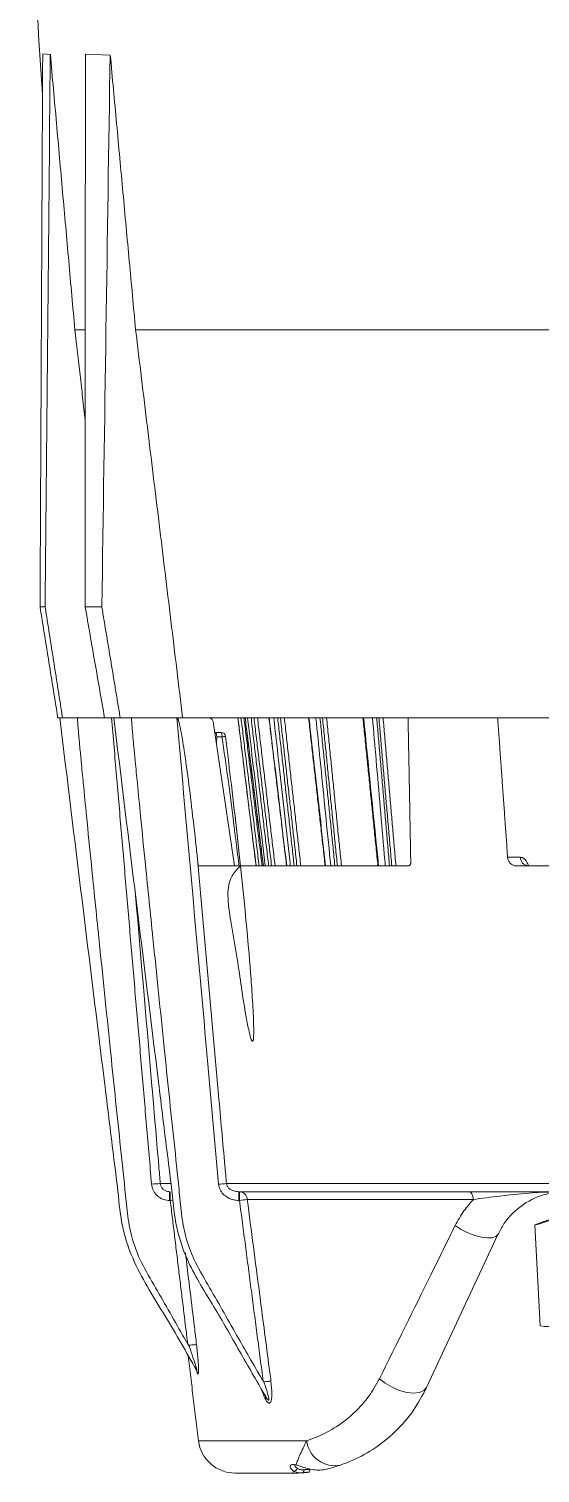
# Model space of a CAD drawing. Extents: x 12.1 to 108.7, y 1 to 80.4.
# Drawn here: x 45.124 to 46.85, y 1.117 to 5.993 of the extents above; entities that cross this region are included whole.
import ezdxf

# ---------------------------------------------------------------- set-up
doc = ezdxf.new("R2010")
doc.units = 0
doc.header["$MEASUREMENT"] = 0
doc.linetypes.add('SLD-Solid', pattern=[0])
doc.layers.add('OBJECT', color=7, linetype='CONTINUOUS')

msp = doc.modelspace()

# ---------------------------------------------------------------- linework, layer by layer
at = {"layer": 'OBJECT', "linetype": 'SLD-Solid', "lineweight": 15}
for p, q in [((45.1706, 5.9079), (45.1962, 5.9066)), ((45.1962, 5.9066), (45.1963, 5.9066)), ((45.3146, 5.9076), (45.3983, 5.9043)), ((45.3983, 5.9043), (45.3986, 5.9043)), ((45.2791, 4.9764), (45.3142, 4.9764)), ((45.4842, 4.9764), (47.3637, 4.9764)), ((45.1615, 4.0412), (45.1787, 4.0412)), ((45.3139, 4.0412), (45.3701, 4.0412)), ((45.2374, 3.6673), (45.2214, 3.6673)), ((45.2374, 3.6673), (45.3793, 3.6673)), ((45.4321, 3.6673), (45.3793, 3.6673)), ((45.4321, 3.6673), (45.6429, 3.6673)), ((45.6429, 3.6673), (47.7068, 3.6673)), ((46.7063, 3.6673), (46.4039, 3.6673)), ((45.7511, 3.6173), (45.7731, 3.6173)), ((45.7757, 3.6025), (45.7579, 3.6025)), ((46.7836, 3.1964), (46.74, 3.1964)), ((45.6955, 3.1673), (46.4053, 3.1673)), ((46.7686, 3.1673), (47.1021, 3.1673)), ((45.602, 2.0947), (45.5674, 2.0947)), ((45.5985, 2.0673), (45.5985, 2.0378)), ((45.6011, 2.0673), (45.6011, 2.0378)), ((45.7909, 2.0947), (47.4782, 2.0947)), ((47.5467, 2.0673), (45.8321, 2.0673)), ((45.8321, 2.0378), (45.8321, 2.0673)), ((45.8349, 2.0673), (45.8349, 2.0378)), ((45.5985, 2.0378), (45.6011, 2.0378)), ((45.8321, 2.0378), (45.8349, 2.0378)), ((45.861, 2.0409), (46.6246, 2.0409)), ((46.8318, 1.9554), (46.8355, 1.9567)), ((46.8497, 1.6142), (46.8318, 1.9554)), ((46.4664, 1.406), (46.7075, 1.9229)), ((46.0617, 1.2267), (45.6965, 1.2267)), ((45.8202, 1.1173), (46.0149, 1.1173))]:
    msp.add_line(p, q, dxfattribs=at)
at = {"layer": 'OBJECT', "linetype": 'SLD-Solid', "lineweight": 15, "flags": 128}
for points in [[(46.6246, 2.0409), (46.624, 2.0462), (46.6229, 2.0513), (46.6214, 2.0558), (46.6195, 2.0598), (46.6173, 2.063), (46.6147, 2.0653), (46.6121, 2.0668), (46.6093, 2.0673)], [(45.6109, 2.039), (45.6062, 2.0384), (45.6011, 2.0378)], [(46.7075, 1.9229), (46.7006, 1.9157), (46.6884, 1.9117), (46.6716, 1.911), (46.6514, 1.9138), (46.6289, 1.9199), (46.6057, 1.9289), (46.5832, 1.9401), (46.5628, 1.953)], [(46.4664, 1.406), (46.4576, 1.3958), (46.4428, 1.3894), (46.4231, 1.3873), (46.3999, 1.3897), (46.3749, 1.3965), (46.35, 1.407), (46.327, 1.4205), (46.3076, 1.4361)], [(46.0478, 1.1185), (46.0487, 1.1187), (46.0496, 1.1193), (46.0504, 1.1202), (46.051, 1.1215), (46.0516, 1.1229), (46.0519, 1.1246), (46.0521, 1.1264), (46.0521, 1.1283)]]:
    msp.add_lwpolyline(points, dxfattribs=at)
at = {"layer": 'OBJECT', "linetype": 'SLD-Solid', "lineweight": 15}
for centre, radius, start, end in [((63.5687, 7.1034), 18.4468, 180.84309, 184.13747), ((45.7731, 3.6023), 0.015, 7.3293, 90), ((45.7524, 3.6061), 0.0235, 351.3739, 28.474), ((45.6931, 4.2637), 0.6663, 277.1157, 278.1829), ((46.8117, 3.1953), 0.0281, 177.7655, 265.7571), ((45.5963, 1.4803), 0.6151, 92.6896, 95.4385), ((45.8546, 1.1245), 0.9722, 93.7571, 95.3153), ((45.8332, 2.0396), 0.0278, 2.8323, 86.5153), ((45.9662, 1.0557), 0.9909, 96.0995, 97.6165), ((46.8818, 1.8603), 0.2482, 262.5665, 276.4337), ((45.8202, 1.2419), 0.1246, 187, 270), ((46.1563, 1.2376), 0.0952, 186.5558, 281.5427), ((46.0186, 1.1348), 0.0106, 264.3593, 353.1289), ((46.0584, 1.1266), 0.0138, 334.2208, 15.9403)]:
    msp.add_arc(centre, radius, start, end, dxfattribs=at)
for centre, major_axis, start_param, end_param in [((47.7161, -43.2603), (-0.025, 164.1047), 1.266505, 1.278406), ((47.717, -86.4289), (-0.0274, 180.1046), 1.032494, 1.044514), ((47.7152, -0.2245), (-0.0226, 148.1541), 1.529392, 1.541998), ((47.7179, -129.4647), (-0.0299, 196.0552), 0.808664, 0.82172)]:
    msp.add_ellipse(centre, major_axis=major_axis, ratio=0.016211, start_param=start_param, end_param=end_param, dxfattribs=at)
for points, degree in [([(45.2791, 4.9764), (45.1963, 5.9066)], 1), ([(45.4842, 4.9764), (45.3986, 5.9043)], 1), ([(45.3141, 4.6716), (45.2791, 4.9764)], 1), ([(45.6429, 3.6673), (45.4842, 4.9764)], 1), ([(45.1787, 4.0412), (45.2374, 3.6673)], 1), ([(45.3701, 4.0412), (45.4321, 3.6673)], 1), ([(45.4029, 3.6673), (45.538, 2.0926)], 1), ([(45.8294, 3.6673), (45.8908, 3.1673)], 1), ([(45.8398, 3.6673), (45.9011, 3.1673)], 1), ([(45.9111, 3.1673), (45.8498, 3.6673)], 1), ([(45.8539, 3.6673), (45.9153, 3.1673)], 1), ([(45.8739, 3.6673), (45.9333, 3.1673)], 1), ([(45.9431, 3.1673), (45.8838, 3.6673)], 1), ([(45.8956, 3.6673), (45.9549, 3.1673)], 1), ([(45.9342, 3.6673), (45.9938, 3.1673)], 1), ([(45.9637, 3.6673), (46.0194, 3.1673)], 1), ([(46.0287, 3.1673), (45.9731, 3.6673)], 1), ([(45.9861, 3.6673), (46.0417, 3.1673)], 1), ([(46.0681, 3.6673), (46.124, 3.1673)], 1), ([(46.1065, 3.6673), (46.1568, 3.1673)], 1), ([(46.1653, 3.1673), (46.1151, 3.6673)], 1), ([(46.1289, 3.6673), (46.1791, 3.1673)], 1), ([(46.2515, 3.6673), (46.3021, 3.1673)], 1), ([(46.2979, 3.6673), (46.3413, 3.1673)], 1), ([(46.3488, 3.1673), (46.3055, 3.6673)], 1), ([(46.3196, 3.6673), (46.3629, 3.1673)], 1), ([(46.4131, 3.177), (46.4039, 3.6673)], 1), ([(46.7063, 3.6673), (46.74, 3.1964)], 1), ([(45.8182, 3.1673), (45.7457, 3.6541)], 1), ([(45.7577, 3.5916), (45.7572, 3.5769)], 1), ([(45.7579, 3.6025), (45.7577, 3.5916)], 1), ([(45.8335, 3.1673), (45.8141, 3.319)], 1), ([(45.6955, 3.1673), (45.6917, 3.2028)], 1), ([(45.6011, 2.0378), (45.66, 1.553)], 1), ([(45.8349, 2.0378), (45.9149, 1.4274)], 1), ([(46.8815, 1.9735), (46.8355, 1.9567)], 1), ([(46.8356, 1.9554), (46.8355, 1.9567)], 1), ([(45.6613, 1.5137), (45.6965, 1.2267)], 1), ([(45.6933, 1.4528), (45.6931, 1.4548), (45.6926, 1.4588), (45.6908, 1.4624), (45.6899, 1.4642)], 3), ([(45.9049, 1.4077), (45.9217, 1.3678)], 1), ([(45.9217, 1.3678), (45.9223, 1.3699), (45.9235, 1.3741), (45.9221, 1.3774), (45.9214, 1.3791)], 3), ([(46.0716, 1.1304), (46.0521, 1.1283)], 1), ([(46.0478, 1.1185), (46.0708, 1.1206)], 1)]:
    msp.add_open_spline(points, degree=degree, dxfattribs=at)
for points, knots in [([(45.2214, 3.6673), (45.2115, 3.7296), (45.1915, 3.8542), (45.1715, 3.9788), (45.1615, 4.0412)], [0, 0, 0, 0, 0.4998082, 1, 1, 1, 1]), ([(45.3793, 3.6673), (45.3684, 3.7295), (45.3465, 3.8541), (45.3248, 3.9788), (45.3139, 4.0412)], [0, 0, 0, 0, 0.499221, 1, 1, 1, 1]), ([(45.2279, 3.6673), (45.2781, 3.2573), (45.3334, 2.8064), (45.3941, 2.3145), (45.4088, 2.1915), (45.4251, 2.0688), (45.4357, 1.9452), (45.4872, 1.7999), (45.5867, 1.6475), (45.6555, 1.5253), (45.6899, 1.4642)], [0, 0, 0, 0, 0.543778, 0.598156, 0.652534, 0.706911, 0.761242, 0.815244, 0.907603, 1, 1, 1, 1]), ([(45.2279, 3.6673), (45.2285, 3.6673), (45.2296, 3.6673), (45.2393, 3.6673), (45.2541, 3.6673), (45.2713, 3.6673), (45.283, 3.6673), (45.2879, 3.6673)], [0, 0, 0, 0, 0.19834, 0.412972, 0.627088, 0.843128, 1, 1, 1, 1]), ([(45.66, 1.553), (45.6542, 1.5632), (45.6159, 1.63), (45.5624, 1.7257), (45.4986, 1.8331), (45.4688, 1.9145), (45.4558, 1.994), (45.446, 2.1012), (45.4255, 2.2874), (45.3965, 2.5705), (45.3642, 2.8824), (45.3376, 3.1435), (45.3201, 3.3176), (45.3087, 3.4339), (45.3012, 3.5115), (45.2963, 3.5632), (45.2931, 3.5978), (45.291, 3.6209), (45.2897, 3.6363), (45.2889, 3.6465), (45.2884, 3.6534), (45.2881, 3.658), (45.2879, 3.6611), (45.2878, 3.6631), (45.2878, 3.6645), (45.2877, 3.6654), (45.2877, 3.666), (45.2877, 3.6665), (45.2878, 3.6667), (45.2878, 3.6669), (45.2878, 3.667), (45.2878, 3.6671), (45.2878, 3.6672), (45.2878, 3.6672), (45.2879, 3.6673), (45.2879, 3.6673), (45.2879, 3.6673), (45.2879, 3.6673), (45.2879, 3.6673)], [0, 0, 0, 0, 0.016158, 0.106417, 0.151554, 0.188457, 0.225358, 0.262604, 0.337101, 0.484203, 0.655838, 0.77034, 0.846733, 0.897703, 0.931714, 0.954409, 0.969555, 0.979663, 0.98641, 0.990915, 0.993923, 0.995931, 0.997273, 0.99817, 0.99877, 0.999171, 0.99944, 0.999621, 0.999742, 0.999824, 0.999879, 0.999916, 0.999942, 0.99996, 0.999979, 0.999987, 0.999995, 1, 1, 1, 1]), ([(45.4104, 3.6673), (45.4606, 3.2573), (45.5159, 2.8064), (45.5765, 2.3145), (45.5913, 2.1915), (45.6076, 2.0688), (45.6183, 1.9452), (45.665, 1.8116), (45.75, 1.6797), (45.8345, 1.5288), (45.8925, 1.429), (45.9214, 1.3791)], [0, 0, 0, 0, 0.52131, 0.573441, 0.625572, 0.677703, 0.729789, 0.78156, 0.854349, 0.927175, 1, 1, 1, 1]), ([(45.4104, 3.6673), (45.4109, 3.6673), (45.4121, 3.6673), (45.4217, 3.6673), (45.4366, 3.6673), (45.4538, 3.6673), (45.4654, 3.6673), (45.4704, 3.6673)], [0, 0, 0, 0, 0.19834, 0.412972, 0.627088, 0.843128, 1, 1, 1, 1]), ([(45.9149, 1.4274), (45.9137, 1.4295), (45.8835, 1.4813), (45.821, 1.59), (45.7449, 1.7257), (45.681, 1.8331), (45.6513, 1.9146), (45.638, 1.9941), (45.6286, 2.1013), (45.6079, 2.2874), (45.579, 2.5705), (45.5466, 2.8824), (45.5201, 3.1435), (45.5026, 3.3176), (45.4911, 3.4339), (45.4836, 3.5115), (45.4787, 3.5632), (45.4755, 3.5978), (45.4735, 3.6209), (45.4722, 3.6363), (45.4714, 3.6465), (45.4709, 3.6534), (45.4705, 3.658), (45.4704, 3.6611), (45.4703, 3.6631), (45.4702, 3.6645), (45.4702, 3.6654), (45.4702, 3.666), (45.4702, 3.6665), (45.4702, 3.6667), (45.4702, 3.6669), (45.4703, 3.667), (45.4703, 3.6671), (45.4703, 3.6672), (45.4703, 3.6672), (45.4703, 3.6673), (45.4703, 3.6673), (45.4703, 3.6673), (45.4704, 3.6673), (45.4704, 3.6673)], [0, 0, 0, 0, 0.003099, 0.077736, 0.162345, 0.204657, 0.239251, 0.273949, 0.30876, 0.378594, 0.516489, 0.67738, 0.784715, 0.856326, 0.904106, 0.935988, 0.957263, 0.97146, 0.980936, 0.987261, 0.991484, 0.994303, 0.996186, 0.997444, 0.998285, 0.998847, 0.999223, 0.999475, 0.999644, 0.999758, 0.999835, 0.999886, 0.999922, 0.999946, 0.999963, 0.99998, 0.999988, 0.999995, 1, 1, 1, 1]), ([(45.6235, 3.6673), (45.6583, 3.2774), (45.7053, 2.7525), (45.7524, 2.2276), (45.7645, 2.0926)], [0, 0, 0, 0, 0.7427679, 1, 1, 1, 1]), ([(45.6917, 3.2028), (45.6895, 3.2227), (45.6787, 3.3221), (45.6648, 3.4402), (45.6492, 3.5506), (45.6429, 3.59), (45.6383, 3.6162), (45.6349, 3.6337), (45.6322, 3.6453), (45.6302, 3.6531), (45.6287, 3.6582), (45.6275, 3.6616), (45.6265, 3.6638), (45.6257, 3.6654), (45.625, 3.6664), (45.6243, 3.667), (45.6238, 3.6673), (45.6236, 3.6673), (45.6235, 3.6673)], [0, 0, 0, 0, 0.127433, 0.63719, 0.757481, 0.837833, 0.891511, 0.927378, 0.951357, 0.967404, 0.978161, 0.985394, 0.990279, 0.993605, 0.996866, 0.998214, 0.999323, 1, 1, 1, 1]), ([(45.7288, 3.6673), (45.7309, 3.6671), (45.7351, 3.6667), (45.7406, 3.6635), (45.7444, 3.6591), (45.7453, 3.6556), (45.7457, 3.6541)], [0, 0, 0, 0, 0.271986, 0.544505, 0.799137, 1, 1, 1, 1]), ([(45.8909, 3.1673), (45.8893, 3.1803), (45.8747, 3.2991), (45.8542, 3.4658), (45.8354, 3.6195), (45.8295, 3.6673)], [0, 0, 0, 0, 0.0778969, 0.7130956, 1, 1, 1, 1]), ([(45.854, 3.6673), (45.8552, 3.6573), (45.8757, 3.4906), (45.8962, 3.3239), (45.9154, 3.1673)], [0, 0, 0, 0, 0.0602045, 1, 1, 1, 1]), ([(45.9215, 3.1673), (45.92, 3.1803), (45.9058, 3.2991), (45.886, 3.4658), (45.8678, 3.6195), (45.8621, 3.6673)], [0, 0, 0, 0, 0.0778969, 0.7130956, 1, 1, 1, 1]), ([(45.9348, 3.6673), (45.936, 3.6573), (45.9558, 3.4906), (45.9757, 3.3239), (45.9943, 3.1673)], [0, 0, 0, 0, 0.0602045, 1, 1, 1, 1]), ([(46.0064, 3.1673), (46.005, 3.1803), (45.9917, 3.2991), (45.9732, 3.4658), (45.956, 3.6195), (45.9507, 3.6673)], [0, 0, 0, 0, 0.0778969, 0.7130956, 1, 1, 1, 1]), ([(46.0694, 3.6673), (46.0705, 3.6573), (46.0891, 3.4906), (46.1078, 3.3239), (46.1253, 3.1673)], [0, 0, 0, 0, 0.060204, 1, 1, 1, 1]), ([(46.143, 3.1673), (46.1417, 3.1803), (46.1297, 3.2991), (46.113, 3.4658), (46.0975, 3.6195), (46.0927, 3.6673)], [0, 0, 0, 0, 0.077897, 0.713096, 1, 1, 1, 1]), ([(46.2537, 3.6673), (46.2548, 3.6573), (46.2716, 3.4906), (46.2885, 3.3239), (46.3044, 3.1673)], [0, 0, 0, 0, 0.0602045, 1, 1, 1, 1]), ([(46.3271, 3.1673), (46.3259, 3.1803), (46.3156, 3.2991), (46.3012, 3.4658), (46.2879, 3.6195), (46.2837, 3.6673)], [0, 0, 0, 0, 0.077897, 0.713096, 1, 1, 1, 1]), ([(45.7513, 3.6163), (45.7519, 3.6163), (45.7535, 3.6164), (45.7545, 3.6155), (45.7559, 3.6142), (45.7564, 3.6131), (45.7572, 3.6106), (45.7577, 3.6076), (45.7578, 3.6042), (45.7579, 3.6025)], [0, 0, 0, 0, 0.087327, 0.244692, 0.274798, 0.499485, 0.507385, 0.755083, 1, 1, 1, 1]), ([(45.8141, 3.319), (45.8083, 3.3659), (45.7966, 3.4605), (45.7827, 3.555), (45.7757, 3.6025)], [0, 0, 0, 0, 0.496841, 1, 1, 1, 1]), ([(45.7871, 3.6041), (45.7931, 3.5566), (45.8133, 3.3964), (45.8437, 3.1232), (45.868, 2.8693), (45.8797, 2.7011), (45.883, 2.6342), (45.883, 2.5929), (45.8813, 2.5795), (45.8801, 2.5759), (45.8789, 2.5749), (45.8775, 2.5757), (45.8756, 2.5787), (45.8735, 2.5844), (45.8679, 2.6033), (45.8609, 2.638), (45.8435, 2.734), (45.827, 2.8728), (45.7777, 3.1068), (45.8177, 3.147), (45.8379, 3.1673)], [0, 0, 0, 0, 0.080935, 0.272577, 0.464908, 0.513041, 0.56145, 0.581503, 0.587246, 0.590309, 0.592526, 0.595041, 0.597536, 0.602679, 0.6078, 0.635358, 0.663706, 0.774694, 0.886359, 1, 1, 1, 1]), ([(45.7909, 2.0947), (45.7891, 2.1146), (45.7802, 2.2142), (45.7471, 2.5836), (45.7158, 2.933), (45.6917, 3.2028)], [0, 0, 0, 0, 0.053919, 0.269597, 1, 1, 1, 1]), ([(46.4053, 3.1673), (46.4062, 3.1674), (46.408, 3.1676), (46.4104, 3.1694), (46.4122, 3.1719), (46.413, 3.1746), (46.4131, 3.1764), (46.4131, 3.177)], [0, 0, 0, 0, 0.219651, 0.439264, 0.659733, 0.880541, 1, 1, 1, 1]), ([(46.7686, 3.1673), (46.7669, 3.1674), (46.7621, 3.1677), (46.7545, 3.1708), (46.747, 3.1774), (46.7417, 3.1862), (46.7406, 3.193), (46.74, 3.1964)], [0, 0, 0, 0, 0.119375, 0.340233, 0.560698, 0.78033, 1, 1, 1, 1]), ([(46.8098, 3.1673), (46.8092, 3.1695), (46.8069, 3.1779), (46.8, 3.1881), (46.7915, 3.1954), (46.7859, 3.1961), (46.7836, 3.1964)], [0, 0, 0, 0, 0.122338, 0.454411, 0.786079, 1, 1, 1, 1]), ([(46.8094, 3.1677), (46.8074, 3.1679), (46.8035, 3.1682), (46.8028, 3.169), (46.8025, 3.1694)], [0, 0, 0, 0, 0.522994, 1, 1, 1, 1]), ([(45.5674, 2.0947), (45.5657, 2.1146), (45.5572, 2.2142), (45.5294, 2.5386), (45.5032, 2.843), (45.484, 3.0678)], [0, 0, 0, 0, 0.061423, 0.307115, 1, 1, 1, 1]), ([(45.5985, 2.0378), (45.5955, 2.0379), (45.5857, 2.0384), (45.5696, 2.0437), (45.5534, 2.056), (45.5417, 2.0728), (45.5392, 2.086), (45.538, 2.0926)], [0, 0, 0, 0, 0.102078, 0.329728, 0.554104, 0.777027, 1, 1, 1, 1]), ([(45.5985, 2.0673), (45.597, 2.0674), (45.5919, 2.0676), (45.5837, 2.0702), (45.5754, 2.0763), (45.5693, 2.0848), (45.568, 2.0914), (45.5674, 2.0947)], [0, 0, 0, 0, 0.104475, 0.335959, 0.561004, 0.781448, 1, 1, 1, 1]), ([(45.8321, 2.0378), (45.8266, 2.0382), (45.8138, 2.0389), (45.7954, 2.0461), (45.7794, 2.0584), (45.7681, 2.0742), (45.7657, 2.0864), (45.7645, 2.0926)], [0, 0, 0, 0, 0.173808, 0.403588, 0.609277, 0.804436, 1, 1, 1, 1]), ([(45.7909, 2.0947), (45.7915, 2.092), (45.7921, 2.0889), (45.7951, 2.0831), (45.8001, 2.0773), (45.8099, 2.0713), (45.821, 2.0678), (45.8287, 2.0675), (45.8321, 2.0673)], [0, 0, 0, 0, 0.146052, 0.170601, 0.352518, 0.560068, 0.807091, 1, 1, 1, 1]), ([(46.6246, 2.0409), (46.6536, 2.0449), (46.7271, 2.0549), (46.8349, 2.065), (46.9091, 2.0673), (46.9338, 2.0673), (46.9341, 2.0673)], [0, 0, 0, 0, 0.303532, 0.768515, 0.997815, 1, 1, 1, 1]), ([(46.7075, 1.9229), (46.7139, 1.935), (46.7358, 1.9763), (46.7893, 2.0267), (46.8619, 2.0617), (46.913, 2.0657), (46.9341, 2.0673)], [0, 0, 0, 0, 0.139376, 0.476221, 0.783717, 1, 1, 1, 1]), ([(45.9411, 1.4279), (45.9385, 1.4477), (45.9255, 1.5469), (45.8988, 1.7512), (45.8747, 1.9357), (45.861, 2.0409)], [0, 0, 0, 0, 0.09703, 0.48515, 1, 1, 1, 1]), ([(46.6246, 2.0409), (46.6134, 2.0285), (46.5897, 2.0021), (46.5721, 1.97), (46.5628, 1.953)], [0, 0, 0, 0, 0.4689525, 1, 1, 1, 1]), ([(46.5628, 1.953), (46.5357, 1.898), (46.4487, 1.7215), (46.3651, 1.5524), (46.3076, 1.4361)], [0, 0, 0, 0, 0.311682, 1, 1, 1, 1]), ([(46.8908, 1.9736), (46.8868, 1.9722), (46.876, 1.9683), (46.8592, 1.9627), (46.8438, 1.9577), (46.8382, 1.9561), (46.8356, 1.9554)], [0, 0, 0, 0, 0.1688448, 0.4625835, 0.7532198, 1, 1, 1, 1]), ([(45.69, 1.5509), (45.6875, 1.5708), (45.6755, 1.6701), (45.6629, 1.7734), (45.6527, 1.8569), (45.6522, 1.861)], [0, 0, 0, 0, 0.192046, 0.96023, 1, 1, 1, 1]), ([(45.66, 1.553), (45.6604, 1.5525), (45.6609, 1.5515), (45.6617, 1.5504), (45.6624, 1.5496), (45.663, 1.5491), (45.6635, 1.5489), (45.6637, 1.5489), (45.6638, 1.5489)], [0, 0, 0, 0, 0.341779, 0.573121, 0.730178, 0.890202, 0.950426, 1, 1, 1, 1]), ([(45.69, 1.5509), (45.6899, 1.551), (45.6894, 1.551), (45.6874, 1.551), (45.682, 1.5507), (45.6737, 1.5499), (45.6671, 1.5492), (45.6638, 1.5489)], [0, 0, 0, 0, 0.026532, 0.211222, 0.474182, 0.73709, 1, 1, 1, 1]), ([(45.6638, 1.5489), (45.6643, 1.5474), (45.665, 1.5454), (45.6697, 1.5318), (45.6765, 1.5122), (45.6839, 1.4898), (45.6881, 1.476), (45.6902, 1.4688), (45.691, 1.4647), (45.6912, 1.4634), (45.6912, 1.4627), (45.6909, 1.4627), (45.6904, 1.4632), (45.6901, 1.4638), (45.6899, 1.4642), (45.6899, 1.4642)], [0, 0, 0, 0, 0.0462608, 0.0650834, 0.4357366, 0.6755133, 0.7818531, 0.8886977, 0.9129688, 0.9374411, 0.9519336, 0.9664888, 0.9838505, 0.9999762, 1, 1, 1, 1]), ([(45.6933, 1.4528), (45.6938, 1.4521), (45.6948, 1.4509), (45.6959, 1.4532), (45.6966, 1.4592), (45.6966, 1.4742), (45.6948, 1.5038), (45.6921, 1.5316), (45.6902, 1.5491), (45.69, 1.5509)], [0, 0, 0, 0, 0.069488, 0.127819, 0.200916, 0.320974, 0.572715, 0.954705, 1, 1, 1, 1]), ([(45.6899, 1.4642), (45.6899, 1.4642), (45.689, 1.4657), (45.6868, 1.4703), (45.6847, 1.4755), (45.6835, 1.4783)], [0, 0, 0, 0, 0.000135, 0.450221, 1, 1, 1, 1]), ([(45.6896, 1.4647), (45.69, 1.4627), (45.6913, 1.4574), (45.6925, 1.4545), (45.6933, 1.4528)], [0, 0, 0, 0, 0.388997, 1, 1, 1, 1]), ([(45.9149, 1.4274), (45.9151, 1.4271), (45.9154, 1.4267), (45.9158, 1.4261), (45.9162, 1.4257), (45.9165, 1.4254), (45.9167, 1.4253), (45.9168, 1.4253), (45.9169, 1.4253)], [0, 0, 0, 0, 0.34251, 0.57382, 0.730487, 0.88889, 0.948598, 1, 1, 1, 1]), ([(45.9411, 1.4279), (45.9409, 1.4279), (45.9393, 1.4278), (45.935, 1.4274), (45.9268, 1.4265), (45.9202, 1.4257), (45.9169, 1.4253)], [0, 0, 0, 0, 0.0444936, 0.324205, 0.662102, 1, 1, 1, 1]), ([(45.9169, 1.4253), (45.9172, 1.4243), (45.9217, 1.4117), (45.928, 1.3933), (45.9335, 1.3742), (45.9345, 1.3664), (45.9343, 1.3645), (45.9339, 1.3637), (45.9334, 1.3634), (45.9328, 1.3635), (45.9314, 1.3644), (45.9273, 1.3691), (45.924, 1.3747), (45.9214, 1.3791), (45.9214, 1.3791)], [0, 0, 0, 0, 0.036131, 0.446542, 0.652323, 0.703935, 0.723412, 0.735509, 0.747698, 0.75844, 0.776594, 0.823324, 0.999974, 1, 1, 1, 1]), ([(45.9217, 1.3678), (45.9238, 1.3643), (45.9271, 1.3589), (45.932, 1.3544), (45.9357, 1.3532), (45.9386, 1.3548), (45.9411, 1.3589), (45.9434, 1.3677), (45.9448, 1.391), (45.9427, 1.4124), (45.9411, 1.4279)], [0, 0, 0, 0, 0.1288949, 0.2045922, 0.2612388, 0.3183634, 0.3674851, 0.4472533, 0.5994171, 1, 1, 1, 1]), ([(46.3076, 1.4361), (46.2958, 1.4152), (46.2719, 1.3729), (46.2221, 1.3183), (46.1628, 1.2719), (46.1067, 1.2426), (46.0734, 1.2308), (46.0617, 1.2267)], [0, 0, 0, 0, 0.180504, 0.366966, 0.612055, 0.863561, 1, 1, 1, 1]), ([(46.1754, 1.1443), (46.1893, 1.1495), (46.2289, 1.1642), (46.2959, 1.2013), (46.3658, 1.2591), (46.4248, 1.3278), (46.4524, 1.3797), (46.4664, 1.406)], [0, 0, 0, 0, 0.130076, 0.370614, 0.617914, 0.806075, 1, 1, 1, 1]), ([(46.0617, 1.2267), (46.0549, 1.2129), (46.0389, 1.1806), (46.0301, 1.1573), (46.026, 1.1465), (46.0254, 1.145)], [0, 0, 0, 0, 0.394217, 0.920624, 1, 1, 1, 1]), ([(46.0254, 1.145), (46.0209, 1.1459), (46.0121, 1.1475), (46.0053, 1.1428), (46.0056, 1.1336), (46.0135, 1.1274), (46.0175, 1.1242)], [0, 0, 0, 0, 0.214704, 0.426043, 0.709468, 1, 1, 1, 1]), ([(46.0175, 1.1242), (46.0168, 1.1225), (46.0159, 1.1203), (46.0151, 1.119), (46.0148, 1.1185), (46.0145, 1.1182), (46.0143, 1.1179), (46.0142, 1.1178), (46.014, 1.1176), (46.0139, 1.1175), (46.0138, 1.1175), (46.0137, 1.1174), (46.0137, 1.1174), (46.0136, 1.1174), (46.0136, 1.1173), (46.0135, 1.1173), (46.0135, 1.1173), (46.0134, 1.1173), (46.0133, 1.1173), (46.0133, 1.1173)], [0, 0, 0, 0, 0.419404, 0.502129, 0.572967, 0.633692, 0.68578, 0.730474, 0.768831, 0.801748, 0.829997, 0.854236, 0.875032, 0.892872, 0.908173, 0.921295, 0.932546, 0.981194, 1, 1, 1, 1]), ([(46.0175, 1.1242), (46.0184, 1.1237), (46.0234, 1.1211), (46.0332, 1.1182), (46.0437, 1.1184), (46.0478, 1.1185)], [0, 0, 0, 0, 0.122492, 0.6608, 1, 1, 1, 1]), ([(46.0291, 1.1335), (46.0257, 1.1365), (46.0208, 1.1409), (46.0216, 1.145), (46.0218, 1.1463)], [0, 0, 0, 0, 0.676988, 1, 1, 1, 1]), ([(46.1231, 1.1295), (46.1162, 1.1285), (46.1025, 1.1265), (46.0793, 1.1292), (46.0563, 1.1349), (46.0379, 1.1413), (46.0286, 1.1441), (46.0254, 1.145)], [0, 0, 0, 0, 0.213495, 0.424445, 0.639084, 0.878713, 1, 1, 1, 1]), ([(46.0521, 1.1283), (46.049, 1.1282), (46.0407, 1.128), (46.0334, 1.1307), (46.0298, 1.133), (46.0291, 1.1335)], [0, 0, 0, 0, 0.334366, 0.874632, 1, 1, 1, 1]), ([(46.1231, 1.1295), (46.1298, 1.1311), (46.1463, 1.1349), (46.1645, 1.1408), (46.1754, 1.1443)], [0, 0, 0, 0, 0.405514, 1, 1, 1, 1]), ([(46.0133, 1.1173), (46.0135, 1.1173), (46.015, 1.1173), (46.0228, 1.1173), (46.0339, 1.1176), (46.0441, 1.1183), (46.0478, 1.1185)], [0, 0, 0, 0, 0.021606, 0.13737, 0.694224, 1, 1, 1, 1])]:
    msp.add_open_spline(points, degree=3, knots=knots, dxfattribs=at)

doc.saveas('drawing.dxf')
